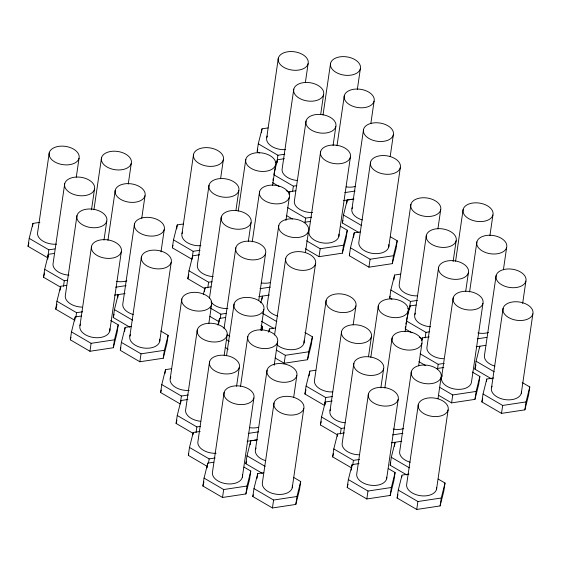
<?xml version="1.0" encoding="UTF-8"?>
<svg xmlns="http://www.w3.org/2000/svg" width="561" height="561" viewBox="0 0 561 561"><rect width="100%" height="100%" fill="white"/><g stroke="black" fill="none" stroke-linecap="round" stroke-linejoin="round"><path stroke-width="0.84" d="M29.207 238.383L48.835 249.827L47.678 257.765L28.05 246.321L29.207 238.383L32.952 223.411L39.873 222.366M32.489 226.588L32.952 223.411M49.256 152.767L37.685 232.114A15.161 9.228 8.3 0 0 56.584 244.175M60.876 287.351L43.52 277.225L44.677 269.294L48.414 254.322L54.473 253.411M47.72 259.084L48.414 254.322M64.725 183.678L53.148 263.025A15.161 9.228 8.3 0 0 68.947 275.121M74.641 320.184L55.77 309.181L56.927 301.243L60.672 286.271L66.731 285.36M76.275 177.227L79.045 158.251A15.161 9.228 8.3 0 0 58.653 146.358A15.161 9.228 8.3 0 0 54.761 161.919A15.161 9.228 8.3 0 0 79.045 158.251M60.09 290.24L60.672 286.271M63.491 286.292L64.298 280.738L44.677 269.294M76.976 215.627L65.406 294.974A15.161 9.228 8.3 0 0 81.983 307.105M110.671 320.436L118.217 324.833L117.06 332.771L113.315 347.743L89.949 351.27L70.328 339.826L71.485 331.888L75.223 316.923L81.282 316.004M74.648 320.885L75.223 316.923M75.861 317.449L76.555 312.687L56.927 301.243M91.492 209.856L94.507 189.162A15.161 9.228 8.3 0 0 74.115 177.269A15.161 9.228 8.3 0 0 70.223 192.823A15.161 9.228 8.3 0 0 94.507 189.162M93.953 209.59L101.499 157.837M79.957 325.618L91.534 246.272M103.995 240.087L106.765 221.111A15.161 9.228 8.3 0 0 86.373 209.218A15.161 9.228 8.3 0 0 82.481 224.779A15.161 9.228 8.3 0 0 106.765 221.111M89.949 351.27L91.106 343.332L71.485 331.888M107.943 240.29L115.243 190.263M128.266 184.022L131.288 163.321A15.161 9.228 8.3 0 0 110.896 151.435A15.161 9.228 8.3 0 0 107.004 166.989A15.161 9.228 8.3 0 0 131.288 163.321M109.746 331.102L121.323 251.756A15.161 9.228 8.3 0 0 100.924 239.863A15.161 9.228 8.3 0 0 97.032 255.423A15.161 9.228 8.3 0 0 121.323 251.756M129.871 327.21L113.266 317.526L114.43 309.595L118.168 294.623L117.705 297.8M113.315 347.743L114.479 339.805L118.217 324.833M134.479 223.979L122.901 303.326A15.161 9.228 8.3 0 0 133.245 314.511M131.197 326.502L125.145 327.414L121.4 342.385L120.243 350.316L139.864 361.761L163.237 358.234L166.975 343.262L168.132 335.331L160.586 330.927M124.563 331.383L125.145 327.414M141.758 218.173L145.026 195.747A15.161 9.228 8.3 0 0 124.633 183.854A15.161 9.228 8.3 0 0 120.741 199.414A15.161 9.228 8.3 0 0 145.026 195.747M129.871 336.116L141.449 256.763M139.864 361.761L141.021 353.83L121.4 342.385M160.993 251.889L164.261 229.463A15.161 9.228 8.3 0 0 143.868 217.57A15.161 9.228 8.3 0 0 139.977 233.124A15.161 9.228 8.3 0 0 164.261 229.463M173.51 239.877L193.138 251.321L191.981 259.259L172.353 247.815L173.51 239.877L177.255 224.905L183.314 223.993M159.661 341.6L171.238 262.253A15.161 9.228 8.3 0 0 150.839 250.36A15.161 9.228 8.3 0 0 146.954 265.914A15.161 9.228 8.3 0 0 171.238 262.253M176.673 228.874L177.255 224.905M163.237 358.234L164.394 350.302L168.132 335.331M181.988 233.607L193.559 154.261M161.778 384.594L181.406 396.031L180.249 403.969L160.621 392.525L161.778 384.594L165.523 369.622L171.582 368.703M164.941 373.591L165.523 369.622M170.256 378.324L181.827 298.971M205.179 288.845L187.823 278.719L188.98 270.788L192.718 255.816L199.646 254.771M192.374 258.193L192.718 255.816M209.029 185.172L197.451 264.519A15.161 9.228 8.3 0 0 213.25 276.615M193.447 433.555L176.091 423.436L177.248 415.498L180.986 400.526L187.914 399.481M180.642 402.91L180.873 401.325M197.297 329.882L185.719 409.228A15.161 9.228 8.3 0 0 200.726 421.276M220.578 178.721L223.348 159.745A15.161 9.228 8.3 0 0 202.956 147.852A15.161 9.228 8.3 0 0 199.064 163.412A15.161 9.228 8.3 0 0 223.348 159.745M204.393 291.734L204.975 287.765L211.034 286.853M207.794 287.786L208.601 282.232L188.98 270.788M221.279 217.121L209.709 296.467A15.161 9.228 8.3 0 0 209.541 298.073M207.212 466.387L188.342 455.385L189.499 447.454L193.243 432.482L200.165 431.437M208.846 323.431L211.616 304.455A15.161 9.228 8.3 0 0 191.224 292.569A15.161 9.228 8.3 0 0 187.332 308.122A15.161 9.228 8.3 0 0 211.616 304.455M192.893 434.859L193.243 432.482M196.062 432.496L196.869 426.942L177.248 415.498M209.548 361.831L197.977 441.184A15.161 9.228 8.3 0 0 216.104 453.295M218.832 323.171L219.526 318.41L225.585 317.498M235.922 210.487L238.811 190.656A15.161 9.228 8.3 0 0 218.418 178.763A15.161 9.228 8.3 0 0 214.526 194.316A15.161 9.228 8.3 0 0 238.811 190.656M220.277 318.15L220.859 314.181L210.291 308.017M238.257 211.083L245.802 159.331M235.837 247.766L224.26 327.112A15.161 9.228 8.3 0 0 224.098 328.718M244 467.082L250.788 471.044L249.631 478.975L245.893 493.946L222.521 497.474L202.9 486.029L204.057 478.098L207.801 463.127L213.853 462.215M207.1 467.888L207.801 463.127M208.545 462.86L209.127 458.891L189.499 447.454M224.19 355.204L227.086 335.366A15.161 9.228 8.3 0 0 206.686 323.473A15.161 9.228 8.3 0 0 202.802 339.033A15.161 9.228 8.3 0 0 227.086 335.366M226.525 355.793L234.07 304.048M268.081 127.915L262.022 128.827L258.277 143.798L257.12 151.736L259.385 153.055M261.44 132.796L262.022 128.827M224.105 392.476L212.528 471.829A15.161 9.228 8.3 0 0 227.142 483.834A15.161 9.228 8.3 0 0 242.387 474.894M248.299 241.581L251.069 222.605A15.161 9.228 8.3 0 0 230.676 210.712A15.161 9.228 8.3 0 0 226.784 226.272A15.161 9.228 8.3 0 0 251.069 222.605M266.748 137.529L278.326 58.183M252.247 241.784L259.547 191.757M236.567 386.291L239.337 367.315A15.161 9.228 8.3 0 0 218.944 355.429A15.161 9.228 8.3 0 0 215.052 370.982A15.161 9.228 8.3 0 0 239.337 367.315M222.521 497.474L223.678 489.543L204.057 478.098M240.515 386.494L247.815 336.467M272.934 180.263L273.165 178.679M272.569 185.516L275.591 164.815A15.161 9.228 8.3 0 0 255.199 152.929A15.161 9.228 8.3 0 0 251.307 168.482A15.161 9.228 8.3 0 0 275.591 164.815M258.277 143.798L277.898 155.243L276.741 163.181L275.234 162.297M277.141 162.115L277.485 159.738L284.413 158.693M258.705 300.689L265.626 253.249A15.161 9.228 8.3 0 0 245.227 241.356A15.161 9.228 8.3 0 0 241.335 256.917A15.161 9.228 8.3 0 0 265.626 253.249M262.008 299.294L262.471 296.117L260.809 302.772M293.796 89.094L282.218 168.44A15.161 9.228 8.3 0 0 297.225 180.481M260.837 330.233L263.859 309.532A15.161 9.228 8.3 0 0 243.467 297.639A15.161 9.228 8.3 0 0 239.575 313.199A15.161 9.228 8.3 0 0 263.859 309.532M261.945 330.296L262.52 326.327L261.012 325.45M278.782 225.473L267.204 304.819A15.161 9.228 8.3 0 0 277.548 316.004M242.317 477.313L253.895 397.966A15.161 9.228 8.3 0 0 233.495 386.073A15.161 9.228 8.3 0 0 229.61 401.627A15.161 9.228 8.3 0 0 253.895 397.966M262.45 473.421L245.844 463.737L247.001 455.798L250.739 440.834L256.798 439.915M250.164 444.796L250.739 440.834M269.217 330.492L269.448 328.907L275.507 327.989M305.345 82.642L308.115 63.666A15.161 9.228 8.3 0 0 287.716 51.773A15.161 9.228 8.3 0 0 283.831 67.334A15.161 9.228 8.3 0 0 308.115 63.666M289.392 194.071L289.742 191.687L295.801 190.775M245.893 493.946L247.05 486.015L250.788 471.044M285.935 220.529L289.329 197.241A15.161 9.228 8.3 0 0 268.936 185.347A15.161 9.228 8.3 0 0 265.044 200.908A15.161 9.228 8.3 0 0 289.329 197.241M292.554 191.708L293.368 186.154L273.74 174.709M255.472 449.529L267.05 370.183M274.553 335.022L285.752 258.256M306.047 121.043L294.469 200.389A15.161 9.228 8.3 0 0 312.603 212.5M293.915 477.572L300.703 481.534L299.546 489.473L295.808 504.437L272.436 507.964L252.815 496.527L253.972 488.589L257.716 473.617L263.775 472.706M257.022 478.379L257.716 473.617M274.203 365.239L277.597 341.958A15.161 9.228 8.3 0 0 257.204 330.064A15.161 9.228 8.3 0 0 253.313 345.618A15.161 9.228 8.3 0 0 277.597 341.958M274.02 402.973L262.443 482.32A15.161 9.228 8.3 0 0 277.057 494.325A15.161 9.228 8.3 0 0 292.309 485.384M304.889 332.421L312.435 336.824L311.278 344.756L307.54 359.727L284.168 363.255L285.325 355.316L276.271 350.036M320.689 114.409L323.578 94.578A15.161 9.228 8.3 0 0 303.185 82.684A15.161 9.228 8.3 0 0 299.294 98.238A15.161 9.228 8.3 0 0 323.578 94.578M305.044 222.072L305.619 218.103L287.505 207.542M323.017 115.005L330.569 63.253M305.422 252.513L308.564 230.957A15.161 9.228 8.3 0 0 288.172 219.063A15.161 9.228 8.3 0 0 284.28 234.617A15.161 9.228 8.3 0 0 308.564 230.957M320.604 151.687L309.027 231.034A15.161 9.228 8.3 0 0 323.634 243.039A15.161 9.228 8.3 0 0 338.886 234.098M272.436 507.964L273.593 500.033L253.972 488.589M293.691 397.23L296.832 375.667A15.161 9.228 8.3 0 0 276.44 363.773A15.161 9.228 8.3 0 0 272.548 379.334A15.161 9.228 8.3 0 0 296.832 375.667M303.964 343.094L315.541 263.74A15.161 9.228 8.3 0 0 295.142 251.854A15.161 9.228 8.3 0 0 291.257 267.408A15.161 9.228 8.3 0 0 315.541 263.74M333.066 145.502L335.836 126.527A15.161 9.228 8.3 0 0 315.436 114.633A15.161 9.228 8.3 0 0 311.551 130.194A15.161 9.228 8.3 0 0 335.836 126.527M340.492 226.286L347.287 230.248L346.13 238.187L342.385 253.158L319.02 256.686L320.177 248.747L306.594 240.823M337.014 145.706L344.314 95.679M307.54 359.727L308.697 351.789L312.435 336.824M306.082 386.087L325.71 397.525L324.553 405.463L304.925 394.018L306.082 386.087L309.826 371.116L315.885 370.197M292.232 487.804L303.81 408.457A15.161 9.228 8.3 0 0 283.41 396.564A15.161 9.228 8.3 0 0 279.525 412.125A15.161 9.228 8.3 0 0 303.81 408.457M309.132 375.877L309.826 371.116M295.808 504.437L296.965 496.506L300.703 481.534M326.13 300.465L314.56 379.818A15.161 9.228 8.3 0 0 332.687 391.929M357.336 89.437L360.358 68.737A15.161 9.228 8.3 0 0 339.959 56.85A15.161 9.228 8.3 0 0 336.074 72.404A15.161 9.228 8.3 0 0 360.358 68.737M338.816 236.518L350.387 157.171A15.161 9.228 8.3 0 0 329.994 145.278A15.161 9.228 8.3 0 0 326.102 160.839A15.161 9.228 8.3 0 0 350.387 157.171M358.942 232.626L342.336 222.941L343.493 215.01L347.238 200.039L353.297 199.127M346.775 203.215L347.238 200.039M342.385 253.158L343.542 245.22L347.287 230.248M337.75 435.048L320.394 424.929L321.551 416.991L325.289 402.02L332.217 400.975M351.971 208.741L363.549 129.395M324.826 405.196L325.289 402.02M390.407 236.784L397.202 240.746L396.045 248.677L392.3 263.649L368.935 267.176L349.314 255.732L350.471 247.801L354.208 232.829L360.267 231.91M353.514 237.591L354.208 232.829M370.828 123.588L374.096 101.162A15.161 9.228 8.3 0 0 353.703 89.269A15.161 9.228 8.3 0 0 349.812 104.83A15.161 9.228 8.3 0 0 374.096 101.162M330.022 410.722L341.6 331.376M370.519 162.178L358.942 241.532A15.161 9.228 8.3 0 0 373.556 253.537A15.161 9.228 8.3 0 0 388.801 244.596M351.516 467.881L332.645 456.878L333.802 448.947L337.547 433.976L344.468 432.931M353.15 324.924L355.919 305.948A15.161 9.228 8.3 0 0 335.527 294.062A15.161 9.228 8.3 0 0 331.635 309.616A15.161 9.228 8.3 0 0 355.919 305.948M337.196 436.353L337.547 433.976M340.366 433.99L341.172 428.436L321.551 416.991M353.851 363.325L342.28 442.678A15.161 9.228 8.3 0 0 358.858 454.803M368.935 267.176L370.092 259.245L350.471 247.801M390.19 156.442L393.331 134.878A15.161 9.228 8.3 0 0 372.939 122.985A15.161 9.228 8.3 0 0 369.047 138.539A15.161 9.228 8.3 0 0 393.331 134.878M388.303 468.575L395.091 472.537L393.934 480.468L390.197 495.44L366.824 498.967L347.203 487.523L348.36 479.592L352.105 464.62L359.026 463.575M351.291 470.174L352.105 464.62M368.493 356.698L371.389 336.859A15.161 9.228 8.3 0 0 350.99 324.966A15.161 9.228 8.3 0 0 347.105 340.527A15.161 9.228 8.3 0 0 371.389 336.859M352.736 465.146L353.43 460.385L333.802 448.947M370.828 357.287L378.373 305.542M388.731 247.015L400.302 167.669A15.161 9.228 8.3 0 0 379.909 155.776A15.161 9.228 8.3 0 0 376.017 171.329A15.161 9.228 8.3 0 0 400.302 167.669M368.409 393.969L356.831 473.323A15.161 9.228 8.3 0 0 370.786 485.251A15.161 9.228 8.3 0 0 386.781 477.201M392.3 263.649L393.457 255.718L397.202 240.746M391.957 299.258L389.692 297.94L390.849 290.009L394.593 275.037L400.652 274.119M393.899 279.799L394.593 275.037M380.87 387.784L383.64 368.808A15.161 9.228 8.3 0 0 363.248 356.922A15.161 9.228 8.3 0 0 359.356 372.476A15.161 9.228 8.3 0 0 383.64 368.808M366.824 498.967L367.981 491.036L348.36 479.592M410.897 204.386L399.32 283.74A15.161 9.228 8.3 0 0 417.454 295.85M384.818 387.988L392.118 337.96M405.273 328.059L405.505 326.467M405.848 324.09L406.087 322.505M405.14 331.726L408.163 311.025A15.161 9.228 8.3 0 0 387.77 299.132A15.161 9.228 8.3 0 0 383.878 314.693A15.161 9.228 8.3 0 0 408.163 311.025M390.849 290.009L410.47 301.446L409.313 309.384L407.805 308.501M409.593 309.118L410.056 305.941L416.115 305.03M386.62 478.806L398.198 399.453A15.161 9.228 8.3 0 0 377.798 387.567A15.161 9.228 8.3 0 0 373.914 403.121A15.161 9.228 8.3 0 0 398.198 399.453M406.753 474.915L390.147 465.23L391.305 457.292L395.042 442.327L394.467 446.29M414.789 314.644L426.367 235.297M390.197 495.44L391.354 487.502L395.091 472.537M411.353 371.677L399.776 451.023A15.161 9.228 8.3 0 0 410.119 462.208M438.218 479.066L445.013 483.028L443.849 490.966L440.112 505.931L416.739 509.458L397.118 498.021L398.275 490.083L402.02 475.111L408.941 474.066M401.669 477.495L401.9 475.903M437.917 228.846L440.687 209.87A15.161 9.228 8.3 0 0 420.287 197.984A15.161 9.228 8.3 0 0 416.402 213.538A15.161 9.228 8.3 0 0 440.687 209.87M421.963 340.275L422.314 337.897L429.235 336.852M418.632 365.87L421.9 343.451A15.161 9.228 8.3 0 0 401.508 331.558A15.161 9.228 8.3 0 0 397.616 347.112A15.161 9.228 8.3 0 0 421.9 343.451M425.133 337.911L425.939 332.357L406.318 320.913M418.324 404.467L406.746 483.813A15.161 9.228 8.3 0 0 420.708 495.742A15.161 9.228 8.3 0 0 436.696 487.691M438.618 267.246L427.04 346.6A15.161 9.228 8.3 0 0 443.625 358.724M416.739 509.458L417.896 501.527L398.275 490.083M453.134 261.482L456.149 240.781A15.161 9.228 8.3 0 0 435.757 228.888A15.161 9.228 8.3 0 0 431.865 244.449A15.161 9.228 8.3 0 0 456.149 240.781M437.496 369.068L438.197 364.306L420.077 353.746M455.595 261.209L463.141 209.463M437.994 398.724L441.135 377.16A15.161 9.228 8.3 0 0 420.743 365.267A15.161 9.228 8.3 0 0 416.851 380.828A15.161 9.228 8.3 0 0 441.135 377.16M441.598 377.244L453.176 297.891M436.535 489.297L448.113 409.951A15.161 9.228 8.3 0 0 427.713 398.058A15.161 9.228 8.3 0 0 423.828 413.618A15.161 9.228 8.3 0 0 448.113 409.951M465.637 291.706L468.407 272.73A15.161 9.228 8.3 0 0 448.008 260.844A15.161 9.228 8.3 0 0 444.123 276.398A15.161 9.228 8.3 0 0 468.407 272.73M472.313 372.055L479.858 376.459L478.701 384.39L474.957 399.362L451.591 402.889L452.748 394.958L439.915 387.476M469.585 291.909L476.885 241.882M440.112 505.931L441.269 498L445.013 483.028M489.907 235.648L492.93 214.947A15.161 9.228 8.3 0 0 472.53 203.054A15.161 9.228 8.3 0 0 468.645 218.615A15.161 9.228 8.3 0 0 492.93 214.947M482.958 303.382A15.161 9.228 8.3 0 1 458.674 307.042A15.161 9.228 8.3 0 1 462.566 291.489A15.161 9.228 8.3 0 1 482.958 303.382L471.387 382.728A15.161 9.228 8.3 0 1 452.951 388.696A15.161 9.228 8.3 0 1 442.215 375.723M491.513 378.836L474.908 369.152L476.065 361.214L479.809 346.249L479.578 347.834M474.957 399.362L476.114 391.431L479.858 376.459M496.12 275.598L484.543 354.945A15.161 9.228 8.3 0 0 494.886 366.13M522.228 382.553L529.773 386.95L528.616 394.888L524.872 409.853L501.506 413.38L481.885 401.942L483.042 394.004L486.78 379.033L493.708 377.988M486.436 381.417L486.78 379.033M503.399 269.792L506.667 247.373A15.161 9.228 8.3 0 0 486.275 235.48A15.161 9.228 8.3 0 0 482.383 251.033A15.161 9.228 8.3 0 0 506.667 247.373M491.513 387.735L503.091 308.389M501.506 413.38L502.663 405.449L483.042 394.004M522.635 303.508L525.902 281.082A15.161 9.228 8.3 0 0 505.51 269.189A15.161 9.228 8.3 0 0 501.618 284.75A15.161 9.228 8.3 0 0 525.902 281.082M521.302 393.219L532.873 313.872A15.161 9.228 8.3 0 0 512.481 301.979A15.161 9.228 8.3 0 0 508.589 317.54A15.161 9.228 8.3 0 0 532.873 313.872M524.872 409.853L526.036 401.921L529.773 386.95M28.05 246.321L28.884 242.99M43.52 277.225L44.557 273.067M55.77 309.181L57.019 304.188M70.328 339.826L70.952 337.329M113.266 317.526L114.1 314.202M120.447 349.489L120.867 347.82M172.353 247.815L172.977 245.318M187.823 278.719L188.861 274.56M160.621 392.525L161.245 390.028M203.313 294.42L204.975 287.765M176.091 423.436L176.918 420.105M257.324 150.902L257.744 149.24M217.864 325.064L219.526 318.41M188.342 455.385L188.755 453.723M273.95 173.875L277.485 159.738M202.9 486.029L203.938 481.871M289.118 194.183L289.742 191.687M261.482 330.485L262.52 326.327M268.614 332.231L269.448 328.907M245.844 463.737L246.461 461.24M252.815 496.527L253.228 494.858M342.336 222.941L342.96 220.452M304.925 394.018L305.962 389.86M349.314 255.732L349.727 254.07M320.394 424.929L321.222 421.599M332.645 456.878L333.479 453.554M389.692 297.94L390.105 296.278M347.203 487.523L348.03 484.199M406.522 320.086L410.056 305.941M390.147 465.23L390.765 462.734M421.69 340.394L422.314 337.897M397.118 498.021L397.945 494.69M474.908 369.152L475.952 364.994M481.885 401.942L482.712 398.612M277.898 155.243L284.827 154.198M293.368 186.154L296.832 185.628M344.749 192.605L355.134 191.042M343.591 200.543L353.977 198.973M48.835 249.827L54.894 248.916M305.619 218.103L311.678 217.191M304.293 222.331L310.352 221.42M193.138 251.321L200.06 250.276M64.298 280.738L67.762 280.212M320.177 248.747L343.542 245.22M115.678 287.197L126.064 285.626M114.521 295.128L125.096 293.578M208.601 282.232L212.065 281.706M370.092 259.245L393.457 255.718M76.555 312.687L82.614 311.776M259.981 288.684L270.374 287.12M258.824 296.622L269.399 295.072M220.859 314.181L226.048 313.396M91.106 343.332L114.479 339.805M410.47 301.446L417.398 300.401M141.021 353.83L164.394 350.302M425.939 332.357L429.403 331.839M285.325 355.316L308.697 351.789M477.32 338.816L486.843 337.378M476.163 346.747L485.868 345.331M181.406 396.031L188.328 394.986M438.197 364.306L444.249 363.395M436.865 368.542L443.793 367.497M325.71 397.525L332.631 396.48M196.869 426.942L200.333 426.423M452.748 394.958L476.114 391.431M248.257 433.401L258.642 431.83M247.092 441.332L257.478 439.768M341.172 428.436L344.636 427.91M502.663 405.449L526.036 401.921M209.127 458.891L215.186 457.979M392.56 434.894L402.945 433.323M391.396 442.825L401.788 441.262M353.43 460.385L359.489 459.473M223.678 489.543L247.05 486.015M273.593 500.033L296.965 496.506M367.981 491.036L391.354 487.502M417.896 501.527L441.269 498M343.493 215.01L361.614 225.571M272.583 182.641L279.378 186.603M286.173 190.565L289.946 192.767M286.348 215.473L292.386 218.993M305.436 248.761L319.02 256.686M476.065 361.214L494.185 371.782M405.154 328.851L411.949 332.813M419.502 337.21L422.517 338.97M418.92 361.684L425.715 365.639M438.758 395.407L451.591 402.889M262.506 313.29L276.846 321.649M261.349 321.222L273.424 328.262M209.884 316.397L218.944 321.677M275.114 357.974L284.168 363.255M226.356 339.545L229.372 341.305M225.199 347.476L228.215 349.244M391.305 457.292L409.418 467.86M114.43 309.595L132.543 320.156M247.001 455.798L265.115 466.366M285.654 149.591A15.161 9.228 8.3 0 1 270.704 145.664A15.161 9.228 8.3 0 1 267.366 136.007M355.26 186.476A15.161 9.228 8.3 0 1 346.158 186.883M362.315 219.926A15.161 9.228 8.3 0 1 352.589 207.219M430.589 326.74A15.161 9.228 8.3 0 1 415.406 313.122M488.498 332.484A15.161 9.228 8.3 0 1 477.951 332.961M521.464 391.613A15.161 9.228 8.3 0 1 504.164 399.46A15.161 9.228 8.3 0 1 492.13 386.213M189.155 390.386A15.161 9.228 8.3 0 1 174.205 386.452A15.161 9.228 8.3 0 1 170.874 376.803M258.761 427.265A15.161 9.228 8.3 0 1 249.666 427.671M265.816 460.714A15.161 9.228 8.3 0 1 256.089 448.015M345.029 422.77A15.161 9.228 8.3 0 1 330.639 409.2M403.731 428.562A15.161 9.228 8.3 0 1 393.191 429.039M109.816 328.683A15.161 9.228 8.3 0 1 93.252 337.456A15.161 9.228 8.3 0 1 80.574 324.104M126.856 280.865A15.161 9.228 8.3 0 1 116.316 281.334M159.731 339.181A15.161 9.228 8.3 0 1 143.174 347.946A15.161 9.228 8.3 0 1 130.489 334.594M200.887 245.669A15.161 9.228 8.3 0 1 185.936 241.742A15.161 9.228 8.3 0 1 182.606 232.086M227.836 308.578A15.161 9.228 8.3 0 1 210.964 301.916M229.765 336.263A15.161 9.228 8.3 0 1 227.037 334.265M270.493 282.555A15.161 9.228 8.3 0 1 261.398 282.961M304.034 340.674A15.161 9.228 8.3 0 1 294.574 349.496A15.161 9.228 8.3 0 1 276.952 344.763"/></g></svg>
